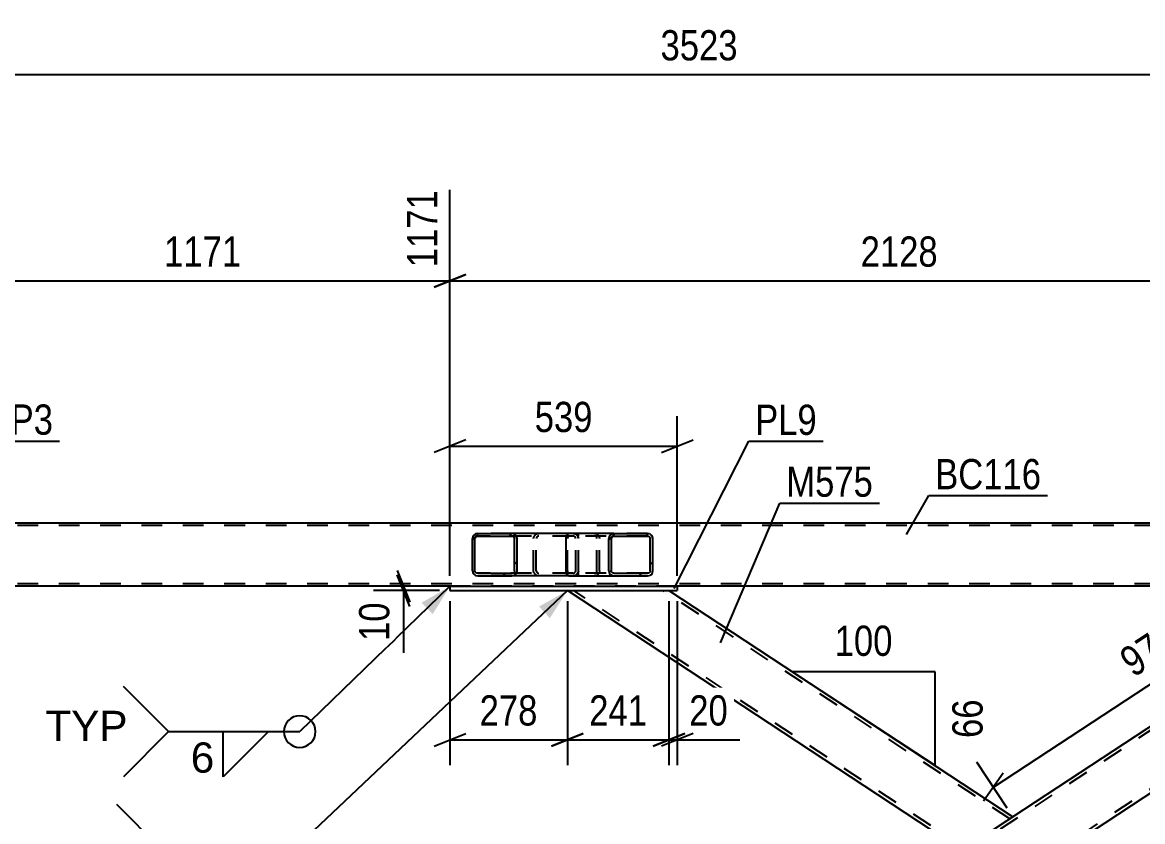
# Model space of a CAD drawing. Header units: millimetres. Extents: x -808 to 381, y -747 to 94.
# Drawn here: x -746.5 to -640.4, y -406.4 to -330.7 of the extents above; entities that cross this region are included whole.
import ezdxf

# ---------------------------------------------------------------- set-up
doc = ezdxf.new("R2010")
doc.units = ezdxf.units.MM
doc.linetypes.add('DXK_LINE_DOT2', pattern=[3.9198, 1.9599, -1.9599])
doc.styles.add('Arial', font='arial.ttf', dxfattribs={"height": 0.2})
doc.styles.add('Arial Narrow', font='ARIALN.TTF', dxfattribs={"height": 0.2})

# ---------------------------------------------------------------- blocks, each defined once
blk = doc.blocks.new('Part-232923327-73607 - 73514')
at = {"color": 2, "linetype": 'Continuous'}
for p, q in [((-657.48, -409.12), (-694.88, -384.52)), ((-685.27, -384.52), (-652.67, -405.96)), ((-653.26, -406.35), (-657.48, -409.12)), ((-652.67, -405.96), (-653.26, -406.35))]:
    blk.add_line(p, q, dxfattribs=at)
at = {"color": 7, "linetype": 'DXK_LINE_DOT2'}
for p, q in [((-694.88, -384.52), (-685.27, -384.52)), ((-657.19, -408.93), (-694.29, -384.52)), ((-652.96, -406.16), (-685.85, -384.52)), ((-652.72, -405.99), (-653.26, -406.35)), ((-657.19, -408.93), (-657.16, -408.92))]:
    blk.add_line(p, q, dxfattribs=at)
blk = doc.blocks.new('Part-232923327-73549 - 73514')
at = {"color": 7, "linetype": 'DXK_LINE_DOT2'}
for p, q in [((-619.5, -384.52), (-694.29, -433.72)), ((-611.93, -385.1), (-685.85, -433.72)), ((-620.08, -384.52), (-611.93, -384.52)), ((-611.93, -384.52), (-611.93, -385.48)), ((-652.67, -405.96), (-657.48, -409.12)), ((-647.87, -409.12), (-652.67, -412.28)), ((-685.27, -433.72), (-694.87, -433.72))]:
    blk.add_line(p, q, dxfattribs=at)
at = {"color": 2, "linetype": 'Continuous'}
for p, q in [((-620.08, -384.52), (-652.67, -405.96)), ((-611.93, -385.48), (-647.87, -409.12)), ((-657.48, -409.12), (-694.87, -433.72)), ((-652.67, -412.28), (-685.27, -433.72))]:
    blk.add_line(p, q, dxfattribs=at)
blk = doc.blocks.new('Part-232923327-73559 - 73514')
at = {"linetype": 'Continuous'}
h = blk.add_hatch(dxfattribs=at)
h.set_pattern_fill('', scale=0.7, style=0, pattern_type=0)
h.set_pattern_definition([(45, (-703.855, -382.8274), (-1.57154, 1.57154), [])])
h.paths.add_polyline_path([(-703.89, -382.64), (-703.85, -382.83), (-703.74, -382.98), (-703.58, -383.09), (-703.38, -383.12), (-700.15, -383.12), (-699.95, -383.09), (-699.79, -382.98), (-699.68, -382.83), (-699.64, -382.64), (-699.64, -379.6), (-699.68, -379.42), (-699.79, -379.26), (-699.95, -379.16), (-700.15, -379.12), (-703.38, -379.12), (-703.58, -379.16), (-703.74, -379.26), (-703.85, -379.42), (-703.89, -379.6)])
h.paths.add_polyline_path([(-703.62, -379.51), (-703.56, -379.43), (-703.48, -379.38), (-703.38, -379.36), (-700.15, -379.36), (-700.05, -379.38), (-699.97, -379.43), (-699.91, -379.51), (-699.89, -379.6), (-699.89, -382.64), (-699.91, -382.74), (-699.97, -382.81), (-700.05, -382.87), (-700.15, -382.88), (-703.38, -382.88), (-703.48, -382.87), (-703.56, -382.81), (-703.62, -382.74), (-703.64, -382.64), (-703.64, -379.6)])
at = {"color": 2, "linetype": 'Continuous'}
for p, q in [((-703.85, -379.42), (-703.89, -379.6)), ((-703.89, -382.64), (-703.89, -379.6)), ((-703.64, -379.6), (-703.62, -379.51)), ((-703.64, -382.64), (-703.64, -379.6)), ((-703.62, -379.51), (-703.56, -379.43)), ((-703.38, -379.12), (-703.58, -379.16)), ((-703.56, -379.43), (-703.48, -379.38)), ((-703.48, -379.38), (-703.38, -379.36)), ((-703.38, -379.12), (-700.15, -379.12)), ((-703.38, -379.36), (-700.15, -379.36)), ((-694.74, -379.12), (-700.15, -379.12)), ((-699.95, -379.16), (-700.15, -379.12)), ((-700.15, -379.36), (-700.05, -379.38)), ((-700.05, -379.38), (-699.97, -379.43)), ((-699.97, -379.43), (-699.91, -379.51)), ((-699.91, -379.51), (-699.89, -379.6)), ((-699.89, -382.64), (-699.89, -379.6)), ((-699.64, -379.6), (-699.68, -379.42)), ((-699.64, -382.64), (-699.64, -379.6)), ((-703.89, -382.64), (-703.85, -382.83)), ((-703.62, -382.74), (-703.64, -382.64)), ((-703.56, -382.81), (-703.62, -382.74)), ((-703.58, -383.09), (-703.38, -383.12)), ((-703.48, -382.87), (-703.56, -382.81)), ((-703.38, -382.88), (-703.48, -382.87)), ((-703.38, -382.88), (-700.15, -382.88)), ((-703.38, -383.12), (-700.15, -383.12)), ((-700.05, -382.87), (-700.15, -382.88)), ((-700.15, -383.12), (-699.95, -383.09)), ((-694.74, -383.12), (-700.15, -383.12)), ((-699.97, -382.81), (-700.05, -382.87)), ((-699.91, -382.74), (-699.97, -382.81)), ((-699.89, -382.64), (-699.91, -382.74)), ((-699.68, -382.83), (-699.64, -382.64))]:
    blk.add_line(p, q, dxfattribs=at)
at = {"color": 7, "linetype": 'DXK_LINE_DOT2'}
for p, q in [((-700.15, -379.12), (-703.38, -379.12)), ((-694.35, -379.36), (-703.38, -379.36)), ((-698.1, -379.6), (-698.06, -379.42)), ((-698.1, -382.64), (-698.1, -379.6)), ((-697.82, -379.51), (-697.84, -379.6)), ((-697.84, -382.64), (-697.84, -379.6)), ((-697.77, -379.43), (-697.82, -379.51)), ((-697.78, -379.16), (-697.59, -379.12)), ((-697.68, -379.38), (-697.77, -379.43)), ((-697.59, -379.36), (-697.68, -379.38)), ((-694.35, -379.12), (-694.74, -379.12)), ((-694.35, -379.12), (-694.16, -379.16)), ((-694.25, -379.38), (-694.35, -379.36)), ((-694.17, -379.43), (-694.25, -379.38)), ((-694.11, -379.51), (-694.17, -379.43)), ((-694.1, -379.6), (-694.11, -379.51)), ((-694.1, -382.64), (-694.1, -379.6)), ((-693.88, -379.42), (-693.84, -379.6)), ((-693.84, -382.64), (-693.84, -379.6)), ((-694.35, -382.88), (-703.38, -382.88)), ((-700.15, -383.12), (-703.38, -383.12)), ((-698.06, -382.83), (-698.1, -382.64)), ((-697.84, -382.64), (-697.82, -382.74)), ((-697.82, -382.74), (-697.77, -382.81)), ((-697.59, -383.12), (-697.78, -383.09)), ((-697.77, -382.81), (-697.68, -382.87)), ((-697.68, -382.87), (-697.59, -382.88)), ((-694.35, -383.12), (-694.74, -383.12)), ((-694.35, -382.88), (-694.25, -382.87)), ((-694.16, -383.09), (-694.35, -383.12)), ((-694.25, -382.87), (-694.17, -382.81)), ((-694.17, -382.81), (-694.11, -382.74)), ((-694.11, -382.74), (-694.1, -382.64)), ((-693.84, -382.64), (-693.88, -382.83))]:
    blk.add_line(p, q, dxfattribs=at)
at = {"color": 2, "linetype": 'Continuous'}
for centre, start, end in [((-703.4, -379.62), 110.7583, 155.68), ((-700.13, -379.62), 24.32, 69.2417), ((-703.4, -382.62), 204.32, 249.2417), ((-700.13, -382.62), 290.7583, 335.68)]:
    blk.add_arc(centre, 0.496, start, end, dxfattribs=at)
at = {"color": 7, "linetype": 'DXK_LINE_DOT2'}
for centre, start, end in [((-697.61, -379.62), 110.7583, 155.68), ((-694.33, -379.62), 24.32, 69.2417), ((-697.61, -382.62), 204.32, 249.2417), ((-694.33, -382.62), 290.7583, 335.68)]:
    blk.add_arc(centre, 0.496, start, end, dxfattribs=at)
blk = doc.blocks.new('Part-232923327-73565 - 73514')
at = {"linetype": 'Continuous'}
h = blk.add_hatch(dxfattribs=at)
h.set_pattern_fill('', scale=0.7, style=0, pattern_type=0)
h.set_pattern_definition([(45, (-690.9344, -382.8274), (-1.57154, 1.57154), [])])
h.paths.add_polyline_path([(-690.97, -382.64), (-690.93, -382.83), (-690.83, -382.98), (-690.66, -383.09), (-690.47, -383.12), (-687.28, -383.12), (-687.09, -383.09), (-686.92, -382.98), (-686.81, -382.83), (-686.78, -382.64), (-686.78, -379.6), (-686.81, -379.42), (-686.92, -379.26), (-687.09, -379.16), (-687.28, -379.12), (-690.47, -379.12), (-690.66, -379.16), (-690.83, -379.26), (-690.93, -379.42), (-690.97, -379.6)])
h.paths.add_polyline_path([(-690.7, -379.51), (-690.65, -379.43), (-690.57, -379.38), (-690.47, -379.36), (-687.28, -379.36), (-687.18, -379.38), (-687.1, -379.43), (-687.05, -379.51), (-687.03, -379.6), (-687.03, -382.64), (-687.05, -382.74), (-687.1, -382.81), (-687.18, -382.87), (-687.28, -382.88), (-690.47, -382.88), (-690.57, -382.87), (-690.65, -382.81), (-690.7, -382.74), (-690.72, -382.64), (-690.72, -379.6)])
at = {"color": 2, "linetype": 'Continuous'}
for p, q in [((-695.01, -379.6), (-694.99, -379.42)), ((-695.01, -382.64), (-695.01, -379.6)), ((-694.99, -379.42), (-694.93, -379.26)), ((-694.93, -379.26), (-694.84, -379.16)), ((-694.84, -379.16), (-694.74, -379.12)), ((-690.47, -379.12), (-694.74, -379.12)), ((-690.93, -379.42), (-690.97, -379.6)), ((-690.97, -382.64), (-690.97, -379.6)), ((-690.72, -379.6), (-690.7, -379.51)), ((-690.72, -382.64), (-690.72, -379.6)), ((-690.7, -379.51), (-690.65, -379.43)), ((-690.47, -379.12), (-690.66, -379.16)), ((-690.65, -379.43), (-690.57, -379.38)), ((-690.57, -379.38), (-690.47, -379.36)), ((-690.47, -379.12), (-687.28, -379.12)), ((-690.47, -379.36), (-687.28, -379.36)), ((-687.09, -379.16), (-687.28, -379.12)), ((-687.28, -379.36), (-687.18, -379.38)), ((-687.18, -379.38), (-687.1, -379.43)), ((-687.1, -379.43), (-687.05, -379.51)), ((-687.05, -379.51), (-687.03, -379.6)), ((-687.03, -382.64), (-687.03, -379.6)), ((-686.78, -379.6), (-686.81, -379.42)), ((-686.78, -382.64), (-686.78, -379.6)), ((-694.99, -382.83), (-695.01, -382.64)), ((-694.93, -382.98), (-694.99, -382.83)), ((-694.84, -383.09), (-694.93, -382.98)), ((-694.74, -383.12), (-694.84, -383.09)), ((-694.74, -383.12), (-690.47, -383.12)), ((-690.97, -382.64), (-690.93, -382.83)), ((-690.7, -382.74), (-690.72, -382.64)), ((-690.65, -382.81), (-690.7, -382.74)), ((-690.66, -383.09), (-690.47, -383.12)), ((-690.57, -382.87), (-690.65, -382.81)), ((-690.47, -382.88), (-690.57, -382.87)), ((-690.47, -382.88), (-687.28, -382.88)), ((-690.47, -383.12), (-687.28, -383.12)), ((-687.18, -382.87), (-687.28, -382.88)), ((-687.28, -383.12), (-687.09, -383.09)), ((-687.1, -382.81), (-687.18, -382.87)), ((-687.05, -382.74), (-687.1, -382.81)), ((-687.03, -382.64), (-687.05, -382.74)), ((-686.81, -382.83), (-686.78, -382.64))]:
    blk.add_line(p, q, dxfattribs=at)
at = {"color": 7, "linetype": 'DXK_LINE_DOT2'}
for p, q in [((-694.86, -379.51), (-694.87, -379.6)), ((-694.87, -382.64), (-694.87, -379.6)), ((-694.83, -379.43), (-694.86, -379.51)), ((-694.79, -379.38), (-694.83, -379.43)), ((-694.74, -379.36), (-694.79, -379.38)), ((-687.28, -379.36), (-694.74, -379.36)), ((-693.84, -379.36), (-693.84, -379.12)), ((-692.33, -379.12), (-692.14, -379.16)), ((-692.23, -379.38), (-692.33, -379.36)), ((-692.15, -379.43), (-692.23, -379.38)), ((-692.1, -379.51), (-692.15, -379.43)), ((-692.08, -379.6), (-692.1, -379.51)), ((-692.08, -382.64), (-692.08, -379.6)), ((-691.87, -379.42), (-691.83, -379.6)), ((-691.83, -382.64), (-691.83, -379.6)), ((-687.28, -379.12), (-690.47, -379.12)), ((-694.87, -382.64), (-694.86, -382.74)), ((-694.86, -382.74), (-694.83, -382.81)), ((-694.83, -382.81), (-694.79, -382.87)), ((-694.79, -382.87), (-694.74, -382.88)), ((-687.28, -382.88), (-694.74, -382.88)), ((-693.84, -383.12), (-693.84, -382.88)), ((-692.33, -382.88), (-692.23, -382.87)), ((-692.14, -383.09), (-692.33, -383.12)), ((-692.23, -382.87), (-692.15, -382.81)), ((-692.15, -382.81), (-692.1, -382.74)), ((-692.1, -382.74), (-692.08, -382.64)), ((-691.83, -382.64), (-691.87, -382.83)), ((-690.47, -383.12), (-687.28, -383.12))]:
    blk.add_line(p, q, dxfattribs=at)
for centre, start, end in [((-692.32, -379.62), 23.8951, 68.8487), ((-692.32, -382.63), 291.1513, 336.1049)]:
    blk.add_arc(centre, 0.492, start, end, dxfattribs=at)
at = {"color": 2, "linetype": 'Continuous'}
for centre, start, end in [((-690.48, -379.62), 111.1513, 156.1049), ((-687.26, -379.62), 23.8951, 68.8487), ((-690.48, -382.63), 203.8951, 248.8487), ((-687.26, -382.63), 291.1513, 336.1049)]:
    blk.add_arc(centre, 0.492, start, end, dxfattribs=at)
blk = doc.blocks.new('Part-232923327-73631 - 73514')
at = {"color": 2, "linetype": 'Continuous'}
for p, q in [((-706.01, -384.12), (-706.01, -384.52)), ((-706.01, -384.12), (-684.47, -384.12)), ((-684.47, -384.12), (-684.47, -384.52)), ((-706.01, -384.52), (-684.47, -384.52))]:
    blk.add_line(p, q, dxfattribs=at)
blk = doc.blocks.new('Part-232923327-73679 - 73514')
at = {"color": 7, "linetype": 'DXK_LINE_DOT2'}
for p, q in [((-82.58, -378.36), (-752.86, -378.36)), ((-82.58, -383.88), (-752.86, -383.88)), ((-684.47, -384.12), (-706.01, -384.12))]:
    blk.add_line(p, q, dxfattribs=at)
at = {"color": 2, "linetype": 'Continuous'}
for p, q in [((-612.74, -378.12), (-748.86, -378.12)), ((-706.01, -384.12), (-748.86, -384.12)), ((-620.88, -384.12), (-684.47, -384.12))]:
    blk.add_line(p, q, dxfattribs=at)
blk = doc.blocks.new('StraightDimension-232923327-100244 - 73514')
at = {"color": 7, "linetype": 'Continuous'}
for p, q in [((-620.63, -383.69), (-623.5, -379.33)), ((-622.85, -383.04), (-621.01, -380.38)), ((-654.52, -403.15), (-621.93, -381.71)), ((-653.22, -405.13), (-656.09, -400.77)), ((-653.6, -401.82), (-655.45, -404.48))]:
    blk.add_line(p, q, dxfattribs=at)
at = {"color": 0}
blk.add_wipeout([(-635.85, -389.97), (-638.16, -386.46), (-643.74, -390.13), (-641.43, -393.64)], dxfattribs=at)
at = {"color": 3, "style": 'Arial Narrow'}
blk.add_text('975', height=2.863, rotation=33.3347, dxfattribs=at).set_placement((-641.26, -392.81))
blk = doc.blocks.new('StraightDimension-232923327-97183 - 73514')
at = {"color": 7, "linetype": 'Continuous'}
for p, q in [((-706.01, -383.12), (-706.01, -346.56)), ((-752.86, -377.12), (-752.86, -352.05)), ((-751.36, -354.58), (-754.36, -355.78)), ((-752.86, -355.18), (-706.01, -355.18)), ((-707.51, -355.78), (-704.51, -354.58))]:
    blk.add_line(p, q, dxfattribs=at)
at = {"color": 0}
blk.add_wipeout([(-725.18, -354.43), (-725.18, -350.23), (-733.69, -350.23), (-733.69, -354.43)], dxfattribs=at)
at = {"color": 3, "style": 'Arial Narrow'}
blk.add_text('1171', height=2.863, dxfattribs=at).set_placement((-733.09, -353.83))
at = {"color": 0, "linetype": 'Continuous'}
for points in [[(-706.61, -345.96), (-710.81, -345.96), (-710.81, -354.48), (-706.61, -354.48)], [(-753.46, -351.45), (-757.66, -351.45), (-757.66, -354.48), (-753.46, -354.48)]]:
    blk.add_wipeout(points, dxfattribs=at)
at = {"color": 3, "linetype": 'Continuous', "style": 'Arial Narrow'}
for s, height, p in [('1171', 2.863, (-707.21, -353.88)), ('0', 2.86, (-754.06, -353.88))]:
    blk.add_text(s, height=height, rotation=90.0002, dxfattribs=at).set_placement(p)
blk = doc.blocks.new('StraightDimension-232923327-97387 - 73514')
at = {"color": 7, "linetype": 'Continuous'}
for p, q in [((-706.01, -383.12), (-706.01, -368)), ((-684.47, -383.12), (-684.47, -368)), ((-704.51, -370.25), (-707.51, -371.45)), ((-685.97, -371.45), (-682.97, -370.25)), ((-706.01, -370.85), (-684.47, -370.85))]:
    blk.add_line(p, q, dxfattribs=at)
at = {"color": 0}
blk.add_wipeout([(-691.9, -370.1), (-691.9, -365.9), (-698.58, -365.9), (-698.58, -370.1)], dxfattribs=at)
at = {"color": 3, "style": 'Arial Narrow'}
blk.add_text('539', height=2.863, dxfattribs=at).set_placement((-697.98, -369.5))
blk = doc.blocks.new('StraightDimension-232923327-97182 - 73514')
at = {"color": 7, "linetype": 'Continuous'}
for p, q in [((-706.01, -383.12), (-706.01, -346.56)), ((-620.88, -383.12), (-620.88, -346.56)), ((-704.51, -354.58), (-707.51, -355.78)), ((-706.01, -355.18), (-620.88, -355.18)), ((-622.38, -355.78), (-619.38, -354.58))]:
    blk.add_line(p, q, dxfattribs=at)
at = {"color": 0}
blk.add_wipeout([(-659.19, -354.43), (-659.19, -350.23), (-667.7, -350.23), (-667.7, -354.43)], dxfattribs=at)
at = {"color": 3, "style": 'Arial Narrow'}
blk.add_text('2128', height=2.863, dxfattribs=at).set_placement((-667.1, -353.83))
at = {"color": 0, "linetype": 'Continuous'}
blk.add_wipeout([(-621.48, -345.96), (-625.68, -345.96), (-625.68, -354.48), (-621.48, -354.48)], dxfattribs=at)
at = {"color": 3, "linetype": 'Continuous', "style": 'Arial Narrow'}
blk.add_text('3300', height=2.863, rotation=90.0002, dxfattribs=at).set_placement((-622.08, -353.88))
blk = doc.blocks.new('StraightDimension-232923327-97399 - 73514')
at = {"color": 7, "linetype": 'Continuous'}
for p, q in [((-685.27, -385.52), (-685.27, -401.06)), ((-684.47, -385.52), (-684.47, -401.06)), ((-686.77, -399.26), (-683.77, -398.06)), ((-682.97, -398.06), (-685.97, -399.26)), ((-685.27, -398.66), (-684.47, -398.66)), ((-684.47, -398.66), (-678.56, -398.66)), ((-684.47, -398.66), (-678.56, -398.66))]:
    blk.add_line(p, q, dxfattribs=at)
at = {"color": 0}
blk.add_wipeout([(-679.09, -397.91), (-679.09, -393.71), (-683.94, -393.71), (-683.94, -397.91)], dxfattribs=at)
at = {"color": 3, "style": 'Arial Narrow'}
blk.add_text('20', height=2.863, dxfattribs=at).set_placement((-683.34, -397.31))
blk = doc.blocks.new('StraightDimension-232923327-97400 - 73514')
at = {"color": 7, "linetype": 'Continuous'}
for p, q in [((-694.89, -385.52), (-694.89, -401.06)), ((-685.27, -385.52), (-685.27, -401.06)), ((-696.39, -399.26), (-693.39, -398.06)), ((-694.89, -398.66), (-685.27, -398.66)), ((-683.77, -398.06), (-686.77, -399.26))]:
    blk.add_line(p, q, dxfattribs=at)
at = {"color": 0}
blk.add_wipeout([(-686.74, -397.91), (-686.74, -393.71), (-693.42, -393.71), (-693.42, -397.91)], dxfattribs=at)
at = {"color": 3, "style": 'Arial Narrow'}
blk.add_text('241', height=2.863, dxfattribs=at).set_placement((-692.82, -397.31))
blk = doc.blocks.new('StraightDimension-232923327-97401 - 73514')
at = {"color": 7, "linetype": 'Continuous'}
for p, q in [((-706.01, -385.52), (-706.01, -401.06)), ((-694.89, -385.52), (-694.89, -401.06)), ((-707.51, -399.26), (-704.51, -398.06)), ((-706.01, -398.66), (-694.89, -398.66)), ((-693.39, -398.06), (-696.39, -399.26))]:
    blk.add_line(p, q, dxfattribs=at)
at = {"color": 0}
blk.add_wipeout([(-697.11, -397.91), (-697.11, -393.71), (-703.8, -393.71), (-703.8, -397.91)], dxfattribs=at)
at = {"color": 3, "style": 'Arial Narrow'}
blk.add_text('278', height=2.863, dxfattribs=at).set_placement((-703.2, -397.31))
blk = doc.blocks.new('StraightDimension-232923327-97432 - 73514')
at = {"color": 7, "linetype": 'Continuous'}
for p, q in [((-711.01, -382.62), (-709.81, -385.62)), ((-709.81, -386.02), (-711.01, -383.02)), ((-707.01, -384.12), (-713.26, -384.12)), ((-710.41, -384.52), (-710.41, -384.12)), ((-707.01, -384.52), (-713.26, -384.52)), ((-710.41, -384.52), (-710.41, -390.43)), ((-710.41, -384.52), (-710.41, -390.43))]:
    blk.add_line(p, q, dxfattribs=at)
at = {"color": 0}
blk.add_wipeout([(-711.16, -385.05), (-715.36, -385.05), (-715.36, -389.9), (-711.16, -389.9)], dxfattribs=at)
at = {"color": 3, "style": 'Arial Narrow'}
blk.add_text('10', height=2.863, rotation=90.0002, dxfattribs=at).set_placement((-711.76, -389.3))
blk = doc.blocks.new('StraightDimension-232923327-100950 - 73514')
at = {"color": 7, "linetype": 'Continuous'}
blk.add_line((-752.86, -335.63), (-611.94, -335.63), dxfattribs=at)
at = {"color": 0}
blk.add_wipeout([(-678.15, -334.88), (-678.15, -330.68), (-686.66, -330.68), (-686.66, -334.88)], dxfattribs=at)
at = {"color": 3, "style": 'Arial Narrow'}
blk.add_text('3523', height=2.863, dxfattribs=at).set_placement((-686.06, -334.28))
blk = doc.blocks.new('AngleDimension-232923327-98791 - 73514')
at = {"color": 7, "linetype": 'Continuous'}
for p, q in [((-673.58, -392.21), (-673.58, -392.21)), ((-660.05, -392.21), (-673.58, -392.21)), ((-660.05, -401.11), (-673.58, -392.21)), ((-660.05, -401.11), (-660.05, -392.21))]:
    blk.add_line(p, q, dxfattribs=at)
at = {"color": 0}
for points in [[(-663.47, -391.31), (-663.47, -387.11), (-670.16, -387.11), (-670.16, -391.31)], [(-654.95, -394.23), (-659.15, -394.23), (-659.15, -399.09), (-654.95, -399.09)]]:
    blk.add_wipeout(points, dxfattribs=at)
at = {"color": 3, "style": 'Arial Narrow'}
blk.add_text('100', height=2.863, dxfattribs=at).set_placement((-669.56, -390.71))
blk.add_text('66', height=2.863, rotation=90.0002, dxfattribs=at).set_placement((-655.55, -398.49))
blk = doc.blocks.new('Mark-232923327-100254 - 73514')
at = {"color": 30, "linetype": 'Continuous'}
for p, q in [((-684.77, -384.33), (-677.7, -370.37)), ((-677.7, -370.37), (-670.66, -370.37))]:
    blk.add_line(p, q, dxfattribs=at)
at = {"color": 0}
blk.add_wipeout([(-671.26, -369.77), (-671.26, -366.77), (-677.1, -366.77), (-677.1, -369.77)], dxfattribs=at)
blk.add_wipeout([(-671.26, -369.77), (-671.26, -366.77), (-677.1, -366.77), (-677.1, -369.77)], dxfattribs=at)
at = {"color": 3, "style": 'Arial Narrow'}
blk.add_text('PL9', height=2.863, dxfattribs=at).set_placement((-677.1, -369.77))
blk = doc.blocks.new('Mark-232923327-96609 - 73514')
at = {"color": 30, "linetype": 'Continuous'}
for p, q in [((-753.4, -374.3), (-750.42, -370.35)), ((-750.42, -370.35), (-743.01, -370.35))]:
    blk.add_line(p, q, dxfattribs=at)
at = {"color": 0}
blk.add_wipeout([(-743.61, -369.75), (-743.61, -366.75), (-749.82, -366.75), (-749.82, -369.75)], dxfattribs=at)
blk.add_wipeout([(-743.61, -369.75), (-743.61, -366.75), (-749.82, -366.75), (-749.82, -369.75)], dxfattribs=at)
at = {"color": 3, "style": 'Arial Narrow'}
blk.add_text('SP3', height=2.863, dxfattribs=at).set_placement((-749.82, -369.75))
blk = doc.blocks.new('Mark-232923327-96630 - 73514')
at = {"color": 30, "linetype": 'Continuous'}
for p, q in [((-680.39, -389.46), (-674.75, -376.23)), ((-674.75, -376.23), (-665.32, -376.23))]:
    blk.add_line(p, q, dxfattribs=at)
at = {"color": 0}
blk.add_wipeout([(-665.92, -375.63), (-665.92, -372.63), (-674.15, -372.63), (-674.15, -375.63)], dxfattribs=at)
blk.add_wipeout([(-665.92, -375.63), (-665.92, -372.63), (-674.15, -372.63), (-674.15, -375.63)], dxfattribs=at)
at = {"color": 3, "style": 'Arial Narrow'}
blk.add_text('M575', height=2.863, dxfattribs=at).set_placement((-674.15, -375.63))
blk = doc.blocks.new('Mark-232923327-96645 - 73514')
at = {"color": 30, "linetype": 'Continuous'}
for p, q in [((-662.76, -379.21), (-660.64, -375.52)), ((-660.64, -375.52), (-649.39, -375.52))]:
    blk.add_line(p, q, dxfattribs=at)
at = {"color": 0}
blk.add_wipeout([(-649.99, -374.92), (-649.99, -371.92), (-660.04, -371.92), (-660.04, -374.92)], dxfattribs=at)
blk.add_wipeout([(-649.99, -374.92), (-649.99, -371.92), (-660.04, -371.92), (-660.04, -374.92)], dxfattribs=at)
at = {"color": 3, "style": 'Arial Narrow'}
blk.add_text('BC116', height=2.863, dxfattribs=at).set_placement((-660.04, -374.92))
blk = doc.blocks.new('WeldMark-232923327-100678 - 73514')
at = {"linetype": 'Continuous'}
blk.add_hatch(color=30, dxfattribs=at).paths.add_polyline_path([(-708.69, -385.67), (-706.01, -384.12), (-707.65, -386.75)])
at = {"color": 30, "linetype": 'Continuous'}
for p in [(-706.01, -384.12), (-732.67, -397.88)]:
    blk.add_line(p, (-720.24, -397.88), dxfattribs=at)
at = {"color": 3, "linetype": 'Continuous'}
for p, q in [((-732.67, -397.88), (-736.95, -393.6)), ((-732.67, -397.88), (-736.95, -402.17)), ((-727.49, -397.88), (-723.2, -397.88)), ((-723.2, -397.88), (-727.49, -402.17)), ((-727.49, -402.17), (-727.49, -397.88))]:
    blk.add_line(p, q, dxfattribs=at)
for start, end in [(90, 270), (270, 90)]:
    blk.add_arc((-720.24, -397.88), 1.5, start, end, dxfattribs=at)
at = {"color": 0}
blk.add_wipeout([(-728.14, -401.98), (-728.14, -398.58), (-730.77, -398.58), (-730.77, -401.98)], dxfattribs=at)
at = {"color": 3, "style": 'Arial'}
blk.add_text('6', height=2.87, dxfattribs=at).set_placement((-730.57, -401.78))
at = {"color": 0, "linetype": 'Continuous'}
blk.add_wipeout([(-736.57, -398.78), (-736.57, -395.78), (-744.34, -395.78), (-744.34, -398.78)], dxfattribs=at)
blk.add_wipeout([(-736.57, -398.78), (-736.57, -395.78), (-744.34, -395.78), (-744.34, -398.78)], dxfattribs=at)
at = {"color": 3, "linetype": 'Continuous', "style": 'Arial'}
blk.add_text('TYP', height=2.865, dxfattribs=at).set_placement((-744.34, -398.78))
blk = doc.blocks.new('WeldMark-232923327-100684 - 73514')
at = {"linetype": 'Continuous'}
blk.add_hatch(color=30, dxfattribs=at).paths.add_polyline_path([(-697.57, -386.04), (-694.88, -384.52), (-696.54, -387.13)])
at = {"color": 30, "linetype": 'Continuous'}
for p in [(-694.88, -384.52), (-733.28, -409.09)]:
    blk.add_line(p, (-720.86, -409.09), dxfattribs=at)
at = {"color": 3, "linetype": 'Continuous'}
for p, q in [((-733.28, -409.09), (-737.57, -404.8)), ((-733.28, -409.09), (-737.57, -413.37)), ((-728.1, -409.09), (-723.81, -409.09)), ((-723.81, -409.09), (-728.1, -413.37)), ((-728.1, -413.37), (-728.1, -409.09))]:
    blk.add_line(p, q, dxfattribs=at)
for start, end in [(90, 270), (270, 90)]:
    blk.add_arc((-720.86, -409.09), 1.5, start, end, dxfattribs=at)
at = {"color": 0}
blk.add_wipeout([(-728.76, -413.19), (-728.76, -409.79), (-731.38, -409.79), (-731.38, -413.19)], dxfattribs=at)
at = {"color": 3, "style": 'Arial'}
blk.add_text('8', height=2.87, dxfattribs=at).set_placement((-731.18, -412.99))
at = {"color": 0, "linetype": 'Continuous'}
blk.add_wipeout([(-737.18, -409.99), (-737.18, -406.99), (-744.96, -406.99), (-744.96, -409.99)], dxfattribs=at)
blk.add_wipeout([(-737.18, -409.99), (-737.18, -406.99), (-744.96, -406.99), (-744.96, -409.99)], dxfattribs=at)
at = {"color": 3, "linetype": 'Continuous', "style": 'Arial'}
blk.add_text('TYP', height=2.865, dxfattribs=at).set_placement((-744.96, -409.99))

msp = doc.modelspace()

# ---------------------------------------------------------------- block references
for name in ['Part-232923327-73679 - 73514', 'Part-232923327-73559 - 73514', 'Part-232923327-73565 - 73514', 'Part-232923327-73631 - 73514', 'Part-232923327-73607 - 73514', 'Part-232923327-73549 - 73514']:
    msp.add_blockref(name, (0, 0))

# ---------------------------------------------------------------- next in the draw order: block references
for name in ['StraightDimension-232923327-97183 - 73514', 'StraightDimension-232923327-100244 - 73514', 'StraightDimension-232923327-97399 - 73514']:
    msp.add_blockref(name, (0, 0))

# ---------------------------------------------------------------- next in the draw order: block references
for name in ['StraightDimension-232923327-97387 - 73514', 'StraightDimension-232923327-97400 - 73514', 'AngleDimension-232923327-98791 - 73514']:
    msp.add_blockref(name, (0, 0))

# ---------------------------------------------------------------- next in the draw order: block references
for name in ['StraightDimension-232923327-97182 - 73514', 'StraightDimension-232923327-97401 - 73514']:
    msp.add_blockref(name, (0, 0))

# ---------------------------------------------------------------- next in the draw order: block references
for name in ['StraightDimension-232923327-100950 - 73514', 'StraightDimension-232923327-97432 - 73514']:
    msp.add_blockref(name, (0, 0))

# ---------------------------------------------------------------- next in the draw order: block references
for name in ['Mark-232923327-96609 - 73514', 'Mark-232923327-100254 - 73514', 'Mark-232923327-96645 - 73514', 'WeldMark-232923327-100678 - 73514']:
    msp.add_blockref(name, (0, 0))

# ---------------------------------------------------------------- next in the draw order: block references
for name in ['Mark-232923327-96630 - 73514', 'WeldMark-232923327-100684 - 73514']:
    msp.add_blockref(name, (0, 0))

doc.saveas('drawing.dxf')
